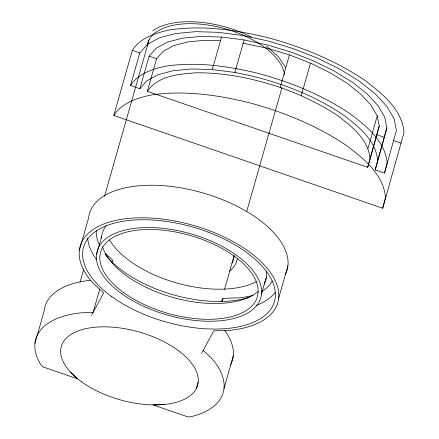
<?xml version="1.0" encoding="UTF-8"?>
<svg xmlns="http://www.w3.org/2000/svg" width="439" height="439" viewBox="0 0 439 439"><rect width="100%" height="100%" fill="white"/><g stroke="black" fill="none" stroke-linecap="round" stroke-linejoin="round"><path stroke-width="0.66" d="M220.373 40.723L204.898 40.278L187.76 41.897L173.657 45.623L163.138 51.314L156.602 58.749L147.334 91.285L367.69 167.336L379.263 125.9L377.244 115.885L370.982 105.13L360.715 94.056L346.837 83.086L329.881 72.644L310.505 63.128L289.444 54.902L267.51 48.29L242.91 43.203M367.69 167.336L379.263 125.9M375.164 169.909L386.891 127.875L384.734 117.18L378.045 105.695L367.081 93.875L352.265 82.159L334.161 71.008L313.468 60.845L290.98 52.065L267.56 45.003L244.117 39.933L221.536 37.041L200.7 36.448L182.404 38.177L167.347 42.155L156.114 48.23L149.128 56.17L139.865 88.705L130.526 85.484L139.794 52.949L147.328 44.377L159.456 37.82L175.704 33.523L195.454 31.663L217.947 32.305L242.317 35.422L267.625 40.893L292.901 48.52L317.172 57.997L339.506 68.961L359.047 81.001L375.043 93.644L386.88 106.403L394.096 118.799L396.422 130.345L384.498 173.136L375.164 169.909L386.891 127.875M384.498 173.136L387.154 162.88C385.168 140.815 366.164 125.96 349.779 113.531C321.963 94.851 290.602 82.159 258.357 73.428C228.395 66.13 197.204 61.614 166.436 66.059C152.948 68.896 138.444 73.275 130.526 85.484M382.704 208.245L385.513 197.385C383.406 174.025 363.289 158.292 345.943 145.139C316.486 125.356 283.281 111.918 249.138 102.677C217.415 94.945 184.385 90.165 151.812 94.873C137.528 97.875 122.174 102.512 113.789 115.441L382.704 208.245L404.05 132.32C401.943 108.954 381.826 93.227 364.474 80.068C335.023 60.291 301.812 46.852 267.675 37.606C235.946 29.879 202.922 25.1 170.348 29.803C156.064 32.81 140.705 37.447 132.326 50.37L113.789 115.441M34.95 343.287L44.218 310.752A97.458 48.433 15.9 0 1 90.494 280.291M79.305 250.587L88.574 218.051A102.77 51.072 15.9 0 1 202.763 192.891A102.77 51.072 15.9 0 1 285.273 274.644M80.052 282.217L83.805 269.041M104.455 196.546L149.134 39.697M96.492 254.691L101.546 236.945M99.785 288.977L93.112 312.398L81.226 312.82A97.458 48.433 15.9 0 0 40.185 363.646L42.484 366.73L77.813 378.917L70.24 371.893M112.175 262.999L112.916 260.398L105.376 253.402M139.865 88.705L146.846 80.765L158.078 74.685L173.136 70.712L191.431 68.983L212.273 69.576L221.536 37.041M212.273 69.576L234.849 72.462L244.117 39.933M369.995 158.435C368.272 139.289 351.787 126.399 337.569 115.622C319.795 103.675 300.303 94.637 280.175 87.438L289.444 54.902M196.359 388.224L198.044 382.292M224.516 289.372L234.091 255.761M246.669 211.609L281.959 87.712M222.035 301.631L222.963 298.377L239.129 297.807A102.77 51.072 15.9 0 0 253.073 295.485M301.236 95.664L310.505 63.128M224 388.449L233.263 355.914M261.474 294.103L266.528 276.361M278.661 298.207L287.929 265.677M367.981 148.415L377.244 115.885M91.521 315.339L103.648 292.934L93.095 283.139A102.77 51.072 15.9 0 1 128.106 218.457A102.77 51.072 15.9 0 1 264.871 265.661A102.77 51.072 15.9 0 1 229.86 330.337L213.694 330.913L201.567 353.318M221.047 301.917L222.963 298.377M147.334 91.285C157.969 75.876 178.503 74.043 195.629 72.814C224.439 72.462 252.935 78.383 280.175 87.438M164.565 404.445L152.97 404.857L188.298 417.05L192.683 416.276A97.458 48.433 15.9 0 0 210.918 357.582L203.158 350.377M234.849 72.462C273.096 79.613 310.516 93.008 342.996 114.694C358.175 126.207 375.779 139.964 377.622 160.411M132.326 50.37L139.794 52.949M149.128 56.17L156.602 58.749M376.958 134.8L384.427 137.38M393.767 140.601L401.235 143.18M266.369 46.117L278.024 56.39L285.438 67.085M224.521 330.287A97.458 48.433 15.9 0 1 230.448 364.985M272.235 281.004A92.141 45.793 15.9 0 1 261.77 291.584M249.127 297.34A92.141 45.793 15.9 0 1 105.261 254.466M99.324 244.863A92.141 45.793 15.9 0 1 96.278 230.299M258.066 291.54A85.051 42.27 15.9 0 1 172.028 297.181A85.051 42.27 15.9 0 1 102.589 246.811M101.447 238.234A85.051 42.27 15.9 0 1 106.183 225.723M266.468 271.088A85.051 42.27 15.9 0 1 264.069 284.274M275.248 292.242A99.23 49.316 15.9 0 1 256.387 305.412M96.695 259.756A99.23 49.316 15.9 0 1 87.723 238.295M256.321 281.629A85.94 42.709 15.9 0 1 176.654 282.968A85.94 42.709 15.9 0 1 109.509 239.908M152.827 30.801A74.421 36.986 15.9 0 1 251.267 36.98M147.12 45.974A70.877 35.224 15.9 0 1 215.829 26.45A70.877 35.224 15.9 0 1 284.538 74.871M237.356 258.22A74.421 36.986 15.9 0 1 229.399 271.242M234.102 255.591A70.877 35.224 15.9 0 1 231.973 263.191M81.341 381.672A70.877 35.224 15.9 0 0 196.167 388.883A70.877 35.224 15.9 0 0 110.913 327.044A70.877 35.224 15.9 0 0 81.341 381.672M111.599 296.528A99.23 49.316 15.9 0 0 272.356 306.625A99.23 49.316 15.9 0 0 152.997 220.043A99.23 49.316 15.9 0 0 111.599 296.528M121.224 293.367A85.051 42.27 15.9 0 0 259.015 302.021A85.051 42.27 15.9 0 0 156.707 227.808A85.051 42.27 15.9 0 0 121.224 293.367M123.628 292.577A81.511 40.509 15.9 0 0 255.679 300.869A81.511 40.509 15.9 0 0 157.634 229.751A81.511 40.509 15.9 0 0 123.628 292.577"/></g></svg>
